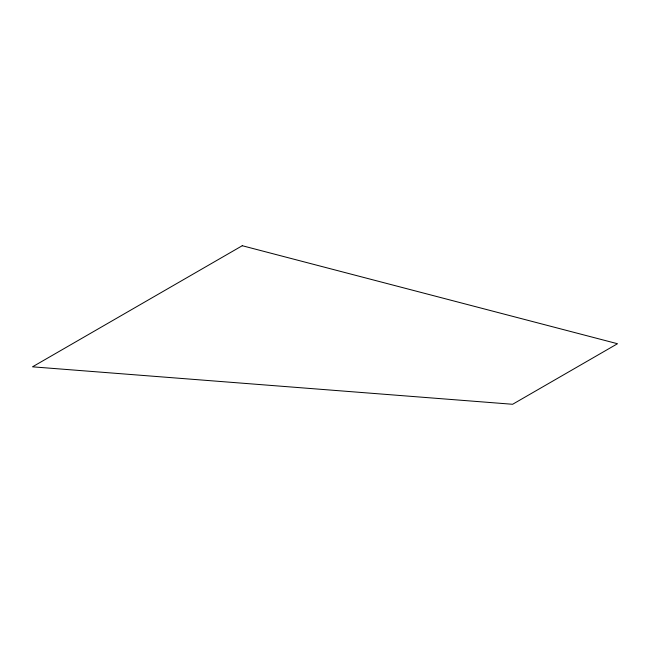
<?xml version="1.0" encoding="UTF-8"?>
<svg xmlns="http://www.w3.org/2000/svg" width="650" height="650" viewBox="0 0 650 650"><rect width="100%" height="100%" fill="white"/><g stroke="black" fill="none" stroke-linecap="round" stroke-linejoin="round"><path stroke-width="0.97" d="M242.263 245.724L32.5 366.827L512.614 404.276L617.5 343.728L242.263 245.724"/></g></svg>
